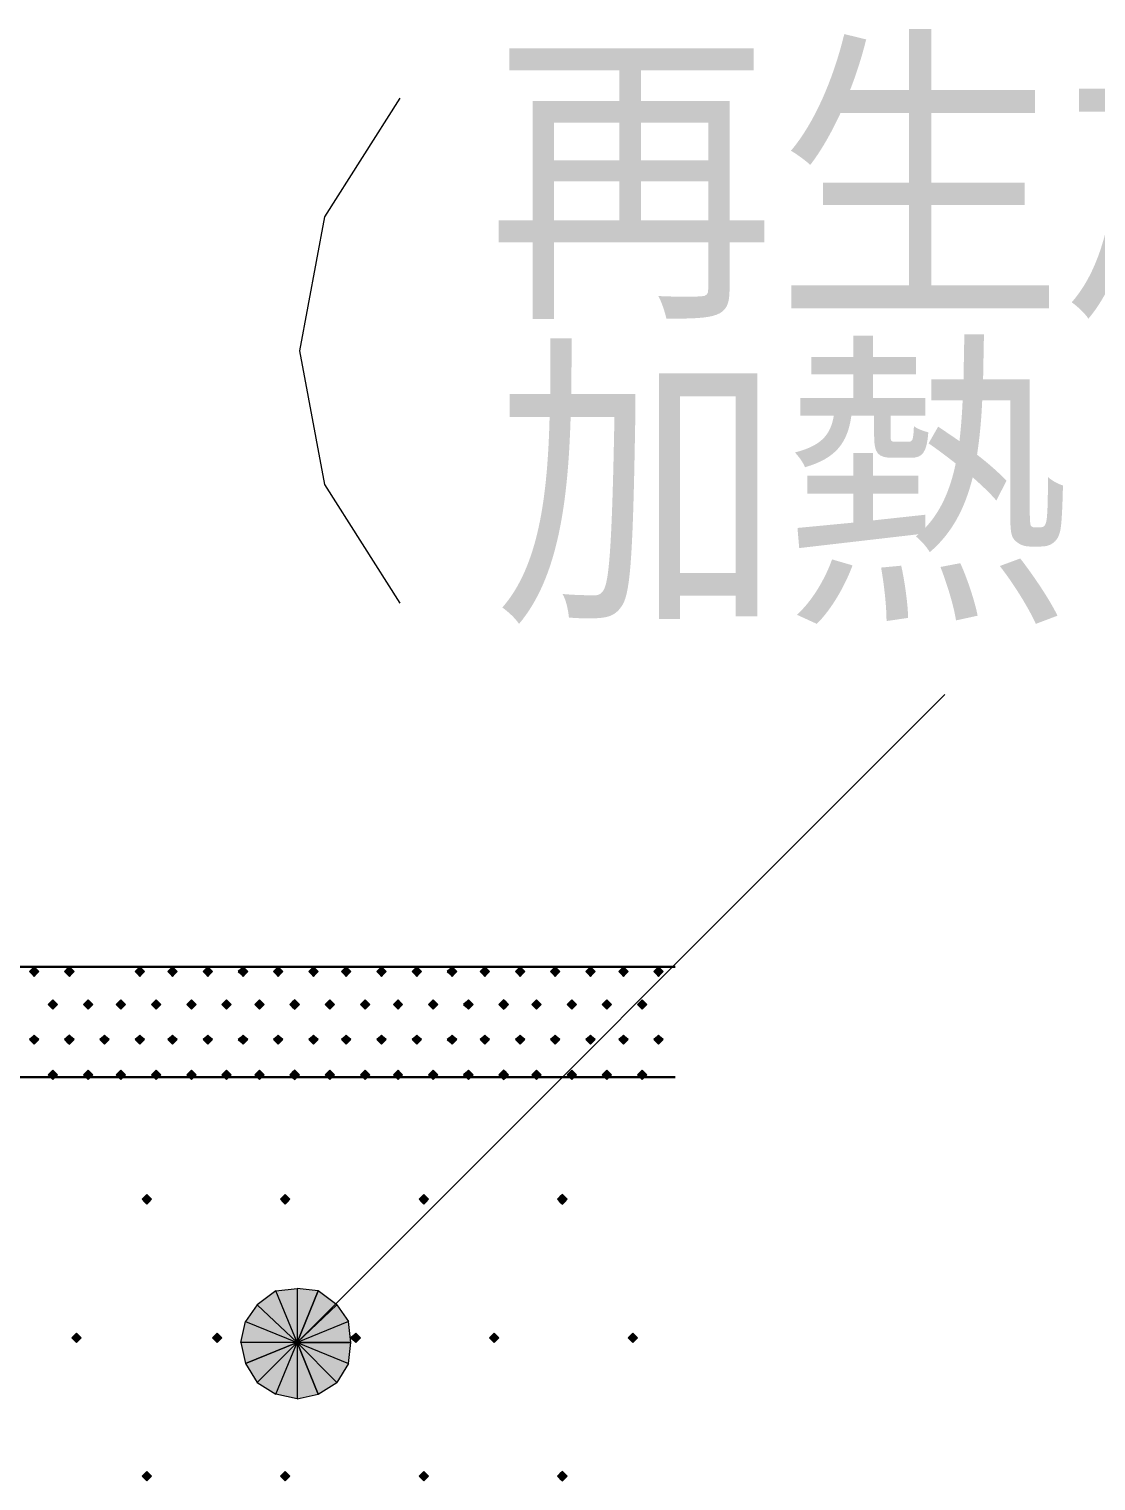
# Model space of a CAD drawing. Header units: millimetres. Extents: x 0 to 420, y 0 to 297.
# Drawn here: x 255.99 to 265.61, y 126.2 to 139.29 of the extents above; entities that cross this region are included whole.
import ezdxf
from ezdxf.enums import TextEntityAlignment as Align

# ---------------------------------------------------------------- set-up
doc = ezdxf.new("R2010")
doc.units = ezdxf.units.MM
doc.styles.add('kst32b', font='NotoSansJP-Variable.ttf')

msp = doc.modelspace()

# ---------------------------------------------------------------- hatches: boundary and pattern name
for points in [[(256.032, 130.831), (256.011, 130.81), (255.99, 130.789), (256.011, 130.768), (256.032, 130.746), (256.053, 130.768), (256.074, 130.789), (256.053, 130.81), (256.032, 130.831)], [(256.35, 130.831), (256.328, 130.81), (256.307, 130.789), (256.328, 130.768), (256.35, 130.746), (256.371, 130.768), (256.392, 130.789), (256.371, 130.81), (256.35, 130.831)], [(256.985, 130.831), (256.963, 130.81), (256.942, 130.789), (256.963, 130.768), (256.985, 130.746), (257.006, 130.768), (257.027, 130.789), (257.006, 130.81), (256.985, 130.831)], [(257.281, 130.831), (257.26, 130.81), (257.239, 130.789), (257.26, 130.768), (257.281, 130.746), (257.302, 130.768), (257.323, 130.789), (257.302, 130.81), (257.281, 130.831)], [(257.598, 130.831), (257.577, 130.81), (257.556, 130.789), (257.577, 130.768), (257.598, 130.746), (257.62, 130.768), (257.641, 130.789), (257.62, 130.81), (257.598, 130.831)], [(257.916, 130.831), (257.895, 130.81), (257.873, 130.789), (257.895, 130.768), (257.916, 130.746), (257.937, 130.768), (257.958, 130.789), (257.937, 130.81), (257.916, 130.831)], [(258.233, 130.831), (258.212, 130.81), (258.191, 130.789), (258.212, 130.768), (258.233, 130.746), (258.254, 130.768), (258.276, 130.789), (258.254, 130.81), (258.233, 130.831)], [(258.551, 130.831), (258.53, 130.81), (258.509, 130.789), (258.53, 130.768), (258.551, 130.746), (258.572, 130.768), (258.593, 130.789), (258.572, 130.81), (258.551, 130.831)], [(258.847, 130.831), (258.826, 130.81), (258.805, 130.789), (258.826, 130.768), (258.847, 130.746), (258.868, 130.768), (258.889, 130.789), (258.868, 130.81), (258.847, 130.831)], [(259.165, 130.831), (259.144, 130.81), (259.122, 130.789), (259.144, 130.768), (259.165, 130.746), (259.186, 130.768), (259.207, 130.789), (259.186, 130.81), (259.165, 130.831)], [(259.482, 130.831), (259.461, 130.81), (259.44, 130.789), (259.461, 130.768), (259.482, 130.746), (259.503, 130.768), (259.525, 130.789), (259.503, 130.81), (259.482, 130.831)], [(259.8, 130.831), (259.779, 130.81), (259.757, 130.789), (259.779, 130.768), (259.8, 130.746), (259.821, 130.768), (259.842, 130.789), (259.821, 130.81), (259.8, 130.831)], [(260.096, 130.831), (260.075, 130.81), (260.054, 130.789), (260.075, 130.768), (260.096, 130.746), (260.117, 130.768), (260.138, 130.789), (260.117, 130.81), (260.096, 130.831)], [(260.414, 130.831), (260.392, 130.81), (260.371, 130.789), (260.392, 130.768), (260.414, 130.746), (260.435, 130.768), (260.456, 130.789), (260.435, 130.81), (260.414, 130.831)], [(260.731, 130.831), (260.71, 130.81), (260.689, 130.789), (260.71, 130.768), (260.731, 130.746), (260.752, 130.768), (260.773, 130.789), (260.752, 130.81), (260.731, 130.831)], [(261.048, 130.831), (261.027, 130.81), (261.006, 130.789), (261.027, 130.768), (261.048, 130.746), (261.07, 130.768), (261.091, 130.789), (261.07, 130.81), (261.048, 130.831)], [(261.345, 130.831), (261.324, 130.81), (261.303, 130.789), (261.324, 130.768), (261.345, 130.746), (261.366, 130.768), (261.387, 130.789), (261.366, 130.81), (261.345, 130.831)], [(261.662, 130.831), (261.641, 130.81), (261.62, 130.789), (261.641, 130.768), (261.662, 130.746), (261.684, 130.768), (261.705, 130.789), (261.684, 130.81), (261.662, 130.831)], [(256.201, 130.535), (256.18, 130.514), (256.159, 130.492), (256.18, 130.471), (256.201, 130.45), (256.223, 130.471), (256.244, 130.492), (256.223, 130.514), (256.201, 130.535)], [(256.519, 130.535), (256.498, 130.514), (256.477, 130.492), (256.498, 130.471), (256.519, 130.45), (256.54, 130.471), (256.561, 130.492), (256.54, 130.514), (256.519, 130.535)], [(256.815, 130.535), (256.794, 130.514), (256.773, 130.492), (256.794, 130.471), (256.815, 130.45), (256.836, 130.471), (256.857, 130.492), (256.836, 130.514), (256.815, 130.535)], [(257.133, 130.535), (257.112, 130.514), (257.09, 130.492), (257.112, 130.471), (257.133, 130.45), (257.154, 130.471), (257.175, 130.492), (257.154, 130.514), (257.133, 130.535)], [(257.45, 130.535), (257.429, 130.514), (257.408, 130.492), (257.429, 130.471), (257.45, 130.45), (257.471, 130.471), (257.493, 130.492), (257.471, 130.514), (257.45, 130.535)], [(257.768, 130.535), (257.746, 130.514), (257.725, 130.492), (257.746, 130.471), (257.768, 130.45), (257.789, 130.471), (257.81, 130.492), (257.789, 130.514), (257.768, 130.535)], [(258.064, 130.535), (258.043, 130.514), (258.022, 130.492), (258.043, 130.471), (258.064, 130.45), (258.085, 130.471), (258.106, 130.492), (258.085, 130.514), (258.064, 130.535)], [(258.382, 130.535), (258.36, 130.514), (258.339, 130.492), (258.36, 130.471), (258.382, 130.45), (258.403, 130.471), (258.424, 130.492), (258.403, 130.514), (258.382, 130.535)], [(258.699, 130.535), (258.678, 130.514), (258.657, 130.492), (258.678, 130.471), (258.699, 130.45), (258.72, 130.471), (258.741, 130.492), (258.72, 130.514), (258.699, 130.535)], [(259.016, 130.535), (258.995, 130.514), (258.974, 130.492), (258.995, 130.471), (259.016, 130.45), (259.038, 130.471), (259.059, 130.492), (259.038, 130.514), (259.016, 130.535)], [(259.313, 130.535), (259.292, 130.514), (259.271, 130.492), (259.292, 130.471), (259.313, 130.45), (259.334, 130.471), (259.355, 130.492), (259.334, 130.514), (259.313, 130.535)], [(259.63, 130.535), (259.609, 130.514), (259.588, 130.492), (259.609, 130.471), (259.63, 130.45), (259.652, 130.471), (259.673, 130.492), (259.652, 130.514), (259.63, 130.535)], [(259.948, 130.535), (259.927, 130.514), (259.905, 130.492), (259.927, 130.471), (259.948, 130.45), (259.969, 130.471), (259.99, 130.492), (259.969, 130.514), (259.948, 130.535)], [(260.265, 130.535), (260.244, 130.514), (260.223, 130.492), (260.244, 130.471), (260.265, 130.45), (260.287, 130.471), (260.308, 130.492), (260.287, 130.514), (260.265, 130.535)], [(260.562, 130.535), (260.541, 130.514), (260.519, 130.492), (260.541, 130.471), (260.562, 130.45), (260.583, 130.471), (260.604, 130.492), (260.583, 130.514), (260.562, 130.535)], [(260.879, 130.535), (260.858, 130.514), (260.837, 130.492), (260.858, 130.471), (260.879, 130.45), (260.9, 130.471), (260.921, 130.492), (260.9, 130.514), (260.879, 130.535)], [(261.197, 130.535), (261.175, 130.514), (261.154, 130.492), (261.175, 130.471), (261.197, 130.45), (261.218, 130.471), (261.239, 130.492), (261.218, 130.514), (261.197, 130.535)], [(261.514, 130.535), (261.493, 130.514), (261.472, 130.492), (261.493, 130.471), (261.514, 130.45), (261.535, 130.471), (261.557, 130.492), (261.535, 130.514), (261.514, 130.535)], [(256.032, 130.217), (256.011, 130.196), (255.99, 130.175), (256.011, 130.154), (256.032, 130.133), (256.053, 130.154), (256.074, 130.175), (256.053, 130.196), (256.032, 130.217)], [(256.35, 130.217), (256.328, 130.196), (256.307, 130.175), (256.328, 130.154), (256.35, 130.133), (256.371, 130.154), (256.392, 130.175), (256.371, 130.196), (256.35, 130.217)], [(256.667, 130.217), (256.646, 130.196), (256.625, 130.175), (256.646, 130.154), (256.667, 130.133), (256.688, 130.154), (256.709, 130.175), (256.688, 130.196), (256.667, 130.217)], [(256.985, 130.217), (256.963, 130.196), (256.942, 130.175), (256.963, 130.154), (256.985, 130.133), (257.006, 130.154), (257.027, 130.175), (257.006, 130.196), (256.985, 130.217)], [(257.281, 130.217), (257.26, 130.196), (257.239, 130.175), (257.26, 130.154), (257.281, 130.133), (257.302, 130.154), (257.323, 130.175), (257.302, 130.196), (257.281, 130.217)], [(257.598, 130.217), (257.577, 130.196), (257.556, 130.175), (257.577, 130.154), (257.598, 130.133), (257.62, 130.154), (257.641, 130.175), (257.62, 130.196), (257.598, 130.217)], [(257.916, 130.217), (257.895, 130.196), (257.873, 130.175), (257.895, 130.154), (257.916, 130.133), (257.937, 130.154), (257.958, 130.175), (257.937, 130.196), (257.916, 130.217)], [(258.233, 130.217), (258.212, 130.196), (258.191, 130.175), (258.212, 130.154), (258.233, 130.133), (258.254, 130.154), (258.276, 130.175), (258.254, 130.196), (258.233, 130.217)], [(258.551, 130.217), (258.53, 130.196), (258.509, 130.175), (258.53, 130.154), (258.551, 130.133), (258.572, 130.154), (258.593, 130.175), (258.572, 130.196), (258.551, 130.217)], [(258.847, 130.217), (258.826, 130.196), (258.805, 130.175), (258.826, 130.154), (258.847, 130.133), (258.868, 130.154), (258.889, 130.175), (258.868, 130.196), (258.847, 130.217)], [(259.165, 130.217), (259.144, 130.196), (259.122, 130.175), (259.144, 130.154), (259.165, 130.133), (259.186, 130.154), (259.207, 130.175), (259.186, 130.196), (259.165, 130.217)], [(259.482, 130.217), (259.461, 130.196), (259.44, 130.175), (259.461, 130.154), (259.482, 130.133), (259.503, 130.154), (259.525, 130.175), (259.503, 130.196), (259.482, 130.217)], [(259.8, 130.217), (259.779, 130.196), (259.757, 130.175), (259.779, 130.154), (259.8, 130.133), (259.821, 130.154), (259.842, 130.175), (259.821, 130.196), (259.8, 130.217)], [(260.096, 130.217), (260.075, 130.196), (260.054, 130.175), (260.075, 130.154), (260.096, 130.133), (260.117, 130.154), (260.138, 130.175), (260.117, 130.196), (260.096, 130.217)], [(260.414, 130.217), (260.392, 130.196), (260.371, 130.175), (260.392, 130.154), (260.414, 130.133), (260.435, 130.154), (260.456, 130.175), (260.435, 130.196), (260.414, 130.217)], [(260.731, 130.217), (260.71, 130.196), (260.689, 130.175), (260.71, 130.154), (260.731, 130.133), (260.752, 130.154), (260.773, 130.175), (260.752, 130.196), (260.731, 130.217)], [(261.048, 130.217), (261.027, 130.196), (261.006, 130.175), (261.027, 130.154), (261.048, 130.133), (261.07, 130.154), (261.091, 130.175), (261.07, 130.196), (261.048, 130.217)], [(261.345, 130.217), (261.324, 130.196), (261.303, 130.175), (261.324, 130.154), (261.345, 130.133), (261.366, 130.154), (261.387, 130.175), (261.366, 130.196), (261.345, 130.217)], [(261.662, 130.217), (261.641, 130.196), (261.62, 130.175), (261.641, 130.154), (261.662, 130.133), (261.684, 130.154), (261.705, 130.175), (261.684, 130.196), (261.662, 130.217)], [(256.201, 129.9), (256.18, 129.879), (256.159, 129.858), (256.18, 129.836), (256.201, 129.815), (256.223, 129.836), (256.244, 129.858), (256.223, 129.879), (256.201, 129.9)], [(256.519, 129.9), (256.498, 129.879), (256.477, 129.858), (256.498, 129.836), (256.519, 129.815), (256.54, 129.836), (256.561, 129.858), (256.54, 129.879), (256.519, 129.9)], [(256.815, 129.9), (256.794, 129.879), (256.773, 129.858), (256.794, 129.836), (256.815, 129.815), (256.836, 129.836), (256.857, 129.858), (256.836, 129.879), (256.815, 129.9)], [(257.133, 129.9), (257.112, 129.879), (257.09, 129.858), (257.112, 129.836), (257.133, 129.815), (257.154, 129.836), (257.175, 129.858), (257.154, 129.879), (257.133, 129.9)], [(257.45, 129.9), (257.429, 129.879), (257.408, 129.858), (257.429, 129.836), (257.45, 129.815), (257.471, 129.836), (257.493, 129.858), (257.471, 129.879), (257.45, 129.9)], [(257.768, 129.9), (257.746, 129.879), (257.725, 129.858), (257.746, 129.836), (257.768, 129.815), (257.789, 129.836), (257.81, 129.858), (257.789, 129.879), (257.768, 129.9)], [(258.064, 129.9), (258.043, 129.879), (258.022, 129.858), (258.043, 129.836), (258.064, 129.815), (258.085, 129.836), (258.106, 129.858), (258.085, 129.879), (258.064, 129.9)], [(258.382, 129.9), (258.36, 129.879), (258.339, 129.858), (258.36, 129.836), (258.382, 129.815), (258.403, 129.836), (258.424, 129.858), (258.403, 129.879), (258.382, 129.9)], [(258.699, 129.9), (258.678, 129.879), (258.657, 129.858), (258.678, 129.836), (258.699, 129.815), (258.72, 129.836), (258.741, 129.858), (258.72, 129.879), (258.699, 129.9)], [(259.016, 129.9), (258.995, 129.879), (258.974, 129.858), (258.995, 129.836), (259.016, 129.815), (259.038, 129.836), (259.059, 129.858), (259.038, 129.879), (259.016, 129.9)], [(259.313, 129.9), (259.292, 129.879), (259.271, 129.858), (259.292, 129.836), (259.313, 129.815), (259.334, 129.836), (259.355, 129.858), (259.334, 129.879), (259.313, 129.9)], [(259.63, 129.9), (259.609, 129.879), (259.588, 129.858), (259.609, 129.836), (259.63, 129.815), (259.652, 129.836), (259.673, 129.858), (259.652, 129.879), (259.63, 129.9)], [(259.948, 129.9), (259.927, 129.879), (259.905, 129.858), (259.927, 129.836), (259.948, 129.815), (259.969, 129.836), (259.99, 129.858), (259.969, 129.879), (259.948, 129.9)], [(260.265, 129.9), (260.244, 129.879), (260.223, 129.858), (260.244, 129.836), (260.265, 129.815), (260.287, 129.836), (260.308, 129.858), (260.287, 129.879), (260.265, 129.9)], [(260.562, 129.9), (260.541, 129.879), (260.519, 129.858), (260.541, 129.836), (260.562, 129.815), (260.583, 129.836), (260.604, 129.858), (260.583, 129.879), (260.562, 129.9)], [(260.879, 129.9), (260.858, 129.879), (260.837, 129.858), (260.858, 129.836), (260.879, 129.815), (260.9, 129.836), (260.921, 129.858), (260.9, 129.879), (260.879, 129.9)], [(261.197, 129.9), (261.175, 129.879), (261.154, 129.858), (261.175, 129.836), (261.197, 129.815), (261.218, 129.836), (261.239, 129.858), (261.218, 129.879), (261.197, 129.9)], [(261.514, 129.9), (261.493, 129.879), (261.472, 129.858), (261.493, 129.836), (261.514, 129.815), (261.535, 129.836), (261.557, 129.858), (261.535, 129.879), (261.514, 129.9)], [(257.048, 128.778), (257.027, 128.757), (257.006, 128.736), (257.027, 128.714), (257.048, 128.693), (257.069, 128.714), (257.09, 128.736), (257.069, 128.757), (257.048, 128.778)], [(258.297, 128.778), (258.276, 128.757), (258.254, 128.736), (258.276, 128.714), (258.297, 128.693), (258.318, 128.714), (258.339, 128.736), (258.318, 128.757), (258.297, 128.778)], [(259.546, 128.778), (259.525, 128.757), (259.503, 128.736), (259.525, 128.714), (259.546, 128.693), (259.567, 128.714), (259.588, 128.736), (259.567, 128.757), (259.546, 128.778)], [(260.795, 128.778), (260.773, 128.757), (260.752, 128.736), (260.773, 128.714), (260.795, 128.693), (260.816, 128.714), (260.837, 128.736), (260.816, 128.757), (260.795, 128.778)], [(256.413, 127.529), (256.392, 127.508), (256.371, 127.487), (256.392, 127.466), (256.413, 127.444), (256.434, 127.466), (256.455, 127.487), (256.434, 127.508), (256.413, 127.529)], [(257.683, 127.529), (257.662, 127.508), (257.641, 127.487), (257.662, 127.466), (257.683, 127.444), (257.704, 127.466), (257.725, 127.487), (257.704, 127.508), (257.683, 127.529)], [(258.932, 127.529), (258.911, 127.508), (258.889, 127.487), (258.911, 127.466), (258.932, 127.444), (258.953, 127.466), (258.974, 127.487), (258.953, 127.508), (258.932, 127.529)], [(260.181, 127.529), (260.16, 127.508), (260.138, 127.487), (260.16, 127.466), (260.181, 127.444), (260.202, 127.466), (260.223, 127.487), (260.202, 127.508), (260.181, 127.529)], [(261.429, 127.529), (261.408, 127.508), (261.387, 127.487), (261.408, 127.466), (261.429, 127.444), (261.451, 127.466), (261.472, 127.487), (261.451, 127.508), (261.429, 127.529)], [(257.937, 127.254), (258.043, 127.085), (258.403, 127.444), (257.937, 127.254)], [(257.048, 126.28), (257.027, 126.259), (257.006, 126.238), (257.027, 126.217), (257.048, 126.196), (257.069, 126.217), (257.09, 126.238), (257.069, 126.259), (257.048, 126.28)], [(258.297, 126.28), (258.276, 126.259), (258.254, 126.238), (258.276, 126.217), (258.297, 126.196), (258.318, 126.217), (258.339, 126.238), (258.318, 126.259), (258.297, 126.28)], [(259.546, 126.28), (259.525, 126.259), (259.503, 126.238), (259.525, 126.217), (259.546, 126.196), (259.567, 126.217), (259.588, 126.238), (259.567, 126.259), (259.546, 126.28)], [(260.795, 126.28), (260.773, 126.259), (260.752, 126.238), (260.773, 126.217), (260.795, 126.196), (260.816, 126.217), (260.837, 126.238), (260.816, 126.259), (260.795, 126.28)]]:
    msp.add_hatch(color=7).paths.add_polyline_path(points)
h = msp.add_hatch(color=7)
h.paths.add_polyline_path([(258.593, 127.91), (258.403, 127.931), (258.403, 127.444), (258.593, 127.91)])
h.paths.add_polyline_path([(258.403, 127.931), (258.403, 127.444), (258.212, 127.91), (258.403, 127.931)])
h.paths.add_polyline_path([(258.403, 127.444), (258.212, 127.91), (258.043, 127.783), (258.403, 127.444)])
h = msp.add_hatch(color=7)
h.paths.add_polyline_path([(258.043, 127.783), (257.937, 127.635), (258.403, 127.444), (258.043, 127.783)])
h.paths.add_polyline_path([(257.937, 127.635), (258.403, 127.444), (257.895, 127.444), (257.937, 127.635)])
h.paths.add_polyline_path([(258.403, 127.444), (257.895, 127.444), (257.937, 127.254), (258.403, 127.444)])
h = msp.add_hatch(color=7)
h.paths.add_polyline_path([(258.889, 127.444), (258.868, 127.635), (258.403, 127.444), (258.889, 127.444)])
h.paths.add_polyline_path([(258.868, 127.635), (258.403, 127.444), (258.762, 127.783), (258.868, 127.635)])
h.paths.add_polyline_path([(258.403, 127.444), (258.762, 127.783), (258.593, 127.91), (258.403, 127.444)])
h = msp.add_hatch(color=7)
h.paths.add_polyline_path([(258.043, 127.085), (258.212, 126.979), (258.403, 127.444), (258.043, 127.085)])
h.paths.add_polyline_path([(258.212, 126.979), (258.403, 127.444), (258.403, 126.936), (258.212, 126.979)])
h.paths.add_polyline_path([(258.403, 127.444), (258.403, 126.936), (258.593, 126.979), (258.403, 127.444)])
h = msp.add_hatch(color=7)
h.paths.add_polyline_path([(258.593, 126.979), (258.762, 127.085), (258.403, 127.444), (258.593, 126.979)])
h.paths.add_polyline_path([(258.762, 127.085), (258.403, 127.444), (258.868, 127.254), (258.762, 127.085)])
h.paths.add_polyline_path([(258.403, 127.444), (258.868, 127.254), (258.889, 127.444), (258.403, 127.444)])

# ---------------------------------------------------------------- linework, layer by layer
at = {"lineweight": 13}
for points in [[(259.331, 138.664), (258.651, 137.594), (258.424, 136.387), (258.651, 135.181), (259.331, 134.11)], [(258.403, 127.444), (264.245, 133.286)]]:
    msp.add_lwpolyline(points, dxfattribs=at)
at = {"lineweight": 30}
for points in [[(226.822, 130.831), (261.811, 130.831)], [(226.822, 129.836), (261.811, 129.836)]]:
    msp.add_lwpolyline(points, dxfattribs=at)
at = {"lineweight": 0}
for points in [[(256.032, 130.831), (256.011, 130.81), (255.99, 130.789), (256.011, 130.768), (256.032, 130.746), (256.053, 130.768), (256.074, 130.789), (256.053, 130.81)], [(256.35, 130.831), (256.328, 130.81), (256.307, 130.789), (256.328, 130.768), (256.35, 130.746), (256.371, 130.768), (256.392, 130.789), (256.371, 130.81)], [(256.985, 130.831), (256.963, 130.81), (256.942, 130.789), (256.963, 130.768), (256.985, 130.746), (257.006, 130.768), (257.027, 130.789), (257.006, 130.81)], [(257.281, 130.831), (257.26, 130.81), (257.239, 130.789), (257.26, 130.768), (257.281, 130.746), (257.302, 130.768), (257.323, 130.789), (257.302, 130.81)], [(257.598, 130.831), (257.577, 130.81), (257.556, 130.789), (257.577, 130.768), (257.598, 130.746), (257.62, 130.768), (257.641, 130.789), (257.62, 130.81)], [(257.916, 130.831), (257.895, 130.81), (257.873, 130.789), (257.895, 130.768), (257.916, 130.746), (257.937, 130.768), (257.958, 130.789), (257.937, 130.81)], [(258.233, 130.831), (258.212, 130.81), (258.191, 130.789), (258.212, 130.768), (258.233, 130.746), (258.254, 130.768), (258.276, 130.789), (258.254, 130.81)], [(258.551, 130.831), (258.53, 130.81), (258.509, 130.789), (258.53, 130.768), (258.551, 130.746), (258.572, 130.768), (258.593, 130.789), (258.572, 130.81)], [(258.847, 130.831), (258.826, 130.81), (258.805, 130.789), (258.826, 130.768), (258.847, 130.746), (258.868, 130.768), (258.889, 130.789), (258.868, 130.81)], [(259.165, 130.831), (259.144, 130.81), (259.122, 130.789), (259.144, 130.768), (259.165, 130.746), (259.186, 130.768), (259.207, 130.789), (259.186, 130.81)], [(259.482, 130.831), (259.461, 130.81), (259.44, 130.789), (259.461, 130.768), (259.482, 130.746), (259.503, 130.768), (259.525, 130.789), (259.503, 130.81)], [(259.8, 130.831), (259.779, 130.81), (259.757, 130.789), (259.779, 130.768), (259.8, 130.746), (259.821, 130.768), (259.842, 130.789), (259.821, 130.81)], [(260.096, 130.831), (260.075, 130.81), (260.054, 130.789), (260.075, 130.768), (260.096, 130.746), (260.117, 130.768), (260.138, 130.789), (260.117, 130.81)], [(260.414, 130.831), (260.392, 130.81), (260.371, 130.789), (260.392, 130.768), (260.414, 130.746), (260.435, 130.768), (260.456, 130.789), (260.435, 130.81)], [(260.731, 130.831), (260.71, 130.81), (260.689, 130.789), (260.71, 130.768), (260.731, 130.746), (260.752, 130.768), (260.773, 130.789), (260.752, 130.81)], [(261.048, 130.831), (261.027, 130.81), (261.006, 130.789), (261.027, 130.768), (261.048, 130.746), (261.07, 130.768), (261.091, 130.789), (261.07, 130.81)], [(261.345, 130.831), (261.324, 130.81), (261.303, 130.789), (261.324, 130.768), (261.345, 130.746), (261.366, 130.768), (261.387, 130.789), (261.366, 130.81)], [(261.662, 130.831), (261.641, 130.81), (261.62, 130.789), (261.641, 130.768), (261.662, 130.746), (261.684, 130.768), (261.705, 130.789), (261.684, 130.81)], [(256.201, 130.535), (256.18, 130.514), (256.159, 130.492), (256.18, 130.471), (256.201, 130.45), (256.223, 130.471), (256.244, 130.492), (256.223, 130.514)], [(256.519, 130.535), (256.498, 130.514), (256.477, 130.492), (256.498, 130.471), (256.519, 130.45), (256.54, 130.471), (256.561, 130.492), (256.54, 130.514)], [(256.815, 130.535), (256.794, 130.514), (256.773, 130.492), (256.794, 130.471), (256.815, 130.45), (256.836, 130.471), (256.857, 130.492), (256.836, 130.514)], [(257.133, 130.535), (257.112, 130.514), (257.09, 130.492), (257.112, 130.471), (257.133, 130.45), (257.154, 130.471), (257.175, 130.492), (257.154, 130.514)], [(257.45, 130.535), (257.429, 130.514), (257.408, 130.492), (257.429, 130.471), (257.45, 130.45), (257.471, 130.471), (257.493, 130.492), (257.471, 130.514)], [(257.768, 130.535), (257.746, 130.514), (257.725, 130.492), (257.746, 130.471), (257.768, 130.45), (257.789, 130.471), (257.81, 130.492), (257.789, 130.514)], [(258.064, 130.535), (258.043, 130.514), (258.022, 130.492), (258.043, 130.471), (258.064, 130.45), (258.085, 130.471), (258.106, 130.492), (258.085, 130.514)], [(258.382, 130.535), (258.36, 130.514), (258.339, 130.492), (258.36, 130.471), (258.382, 130.45), (258.403, 130.471), (258.424, 130.492), (258.403, 130.514)], [(258.699, 130.535), (258.678, 130.514), (258.657, 130.492), (258.678, 130.471), (258.699, 130.45), (258.72, 130.471), (258.741, 130.492), (258.72, 130.514)], [(259.016, 130.535), (258.995, 130.514), (258.974, 130.492), (258.995, 130.471), (259.016, 130.45), (259.038, 130.471), (259.059, 130.492), (259.038, 130.514)], [(259.313, 130.535), (259.292, 130.514), (259.271, 130.492), (259.292, 130.471), (259.313, 130.45), (259.334, 130.471), (259.355, 130.492), (259.334, 130.514)], [(259.63, 130.535), (259.609, 130.514), (259.588, 130.492), (259.609, 130.471), (259.63, 130.45), (259.652, 130.471), (259.673, 130.492), (259.652, 130.514)], [(259.948, 130.535), (259.927, 130.514), (259.905, 130.492), (259.927, 130.471), (259.948, 130.45), (259.969, 130.471), (259.99, 130.492), (259.969, 130.514)], [(260.265, 130.535), (260.244, 130.514), (260.223, 130.492), (260.244, 130.471), (260.265, 130.45), (260.287, 130.471), (260.308, 130.492), (260.287, 130.514)], [(260.562, 130.535), (260.541, 130.514), (260.519, 130.492), (260.541, 130.471), (260.562, 130.45), (260.583, 130.471), (260.604, 130.492), (260.583, 130.514)], [(260.879, 130.535), (260.858, 130.514), (260.837, 130.492), (260.858, 130.471), (260.879, 130.45), (260.9, 130.471), (260.921, 130.492), (260.9, 130.514)], [(261.197, 130.535), (261.175, 130.514), (261.154, 130.492), (261.175, 130.471), (261.197, 130.45), (261.218, 130.471), (261.239, 130.492), (261.218, 130.514)], [(261.514, 130.535), (261.493, 130.514), (261.472, 130.492), (261.493, 130.471), (261.514, 130.45), (261.535, 130.471), (261.557, 130.492), (261.535, 130.514)], [(256.032, 130.217), (256.011, 130.196), (255.99, 130.175), (256.011, 130.154), (256.032, 130.133), (256.053, 130.154), (256.074, 130.175), (256.053, 130.196)], [(256.35, 130.217), (256.328, 130.196), (256.307, 130.175), (256.328, 130.154), (256.35, 130.133), (256.371, 130.154), (256.392, 130.175), (256.371, 130.196)], [(256.667, 130.217), (256.646, 130.196), (256.625, 130.175), (256.646, 130.154), (256.667, 130.133), (256.688, 130.154), (256.709, 130.175), (256.688, 130.196)], [(256.985, 130.217), (256.963, 130.196), (256.942, 130.175), (256.963, 130.154), (256.985, 130.133), (257.006, 130.154), (257.027, 130.175), (257.006, 130.196)], [(257.281, 130.217), (257.26, 130.196), (257.239, 130.175), (257.26, 130.154), (257.281, 130.133), (257.302, 130.154), (257.323, 130.175), (257.302, 130.196)], [(257.598, 130.217), (257.577, 130.196), (257.556, 130.175), (257.577, 130.154), (257.598, 130.133), (257.62, 130.154), (257.641, 130.175), (257.62, 130.196)], [(257.916, 130.217), (257.895, 130.196), (257.873, 130.175), (257.895, 130.154), (257.916, 130.133), (257.937, 130.154), (257.958, 130.175), (257.937, 130.196)], [(258.233, 130.217), (258.212, 130.196), (258.191, 130.175), (258.212, 130.154), (258.233, 130.133), (258.254, 130.154), (258.276, 130.175), (258.254, 130.196)], [(258.551, 130.217), (258.53, 130.196), (258.509, 130.175), (258.53, 130.154), (258.551, 130.133), (258.572, 130.154), (258.593, 130.175), (258.572, 130.196)], [(258.847, 130.217), (258.826, 130.196), (258.805, 130.175), (258.826, 130.154), (258.847, 130.133), (258.868, 130.154), (258.889, 130.175), (258.868, 130.196)], [(259.165, 130.217), (259.144, 130.196), (259.122, 130.175), (259.144, 130.154), (259.165, 130.133), (259.186, 130.154), (259.207, 130.175), (259.186, 130.196)], [(259.482, 130.217), (259.461, 130.196), (259.44, 130.175), (259.461, 130.154), (259.482, 130.133), (259.503, 130.154), (259.525, 130.175), (259.503, 130.196)], [(259.8, 130.217), (259.779, 130.196), (259.757, 130.175), (259.779, 130.154), (259.8, 130.133), (259.821, 130.154), (259.842, 130.175), (259.821, 130.196)], [(260.096, 130.217), (260.075, 130.196), (260.054, 130.175), (260.075, 130.154), (260.096, 130.133), (260.117, 130.154), (260.138, 130.175), (260.117, 130.196)], [(260.414, 130.217), (260.392, 130.196), (260.371, 130.175), (260.392, 130.154), (260.414, 130.133), (260.435, 130.154), (260.456, 130.175), (260.435, 130.196)], [(260.731, 130.217), (260.71, 130.196), (260.689, 130.175), (260.71, 130.154), (260.731, 130.133), (260.752, 130.154), (260.773, 130.175), (260.752, 130.196)], [(261.048, 130.217), (261.027, 130.196), (261.006, 130.175), (261.027, 130.154), (261.048, 130.133), (261.07, 130.154), (261.091, 130.175), (261.07, 130.196)], [(261.345, 130.217), (261.324, 130.196), (261.303, 130.175), (261.324, 130.154), (261.345, 130.133), (261.366, 130.154), (261.387, 130.175), (261.366, 130.196)], [(261.662, 130.217), (261.641, 130.196), (261.62, 130.175), (261.641, 130.154), (261.662, 130.133), (261.684, 130.154), (261.705, 130.175), (261.684, 130.196)], [(256.201, 129.9), (256.18, 129.879), (256.159, 129.858), (256.18, 129.836), (256.201, 129.815), (256.223, 129.836), (256.244, 129.858), (256.223, 129.879)], [(256.519, 129.9), (256.498, 129.879), (256.477, 129.858), (256.498, 129.836), (256.519, 129.815), (256.54, 129.836), (256.561, 129.858), (256.54, 129.879)], [(256.815, 129.9), (256.794, 129.879), (256.773, 129.858), (256.794, 129.836), (256.815, 129.815), (256.836, 129.836), (256.857, 129.858), (256.836, 129.879)], [(257.133, 129.9), (257.112, 129.879), (257.09, 129.858), (257.112, 129.836), (257.133, 129.815), (257.154, 129.836), (257.175, 129.858), (257.154, 129.879)], [(257.45, 129.9), (257.429, 129.879), (257.408, 129.858), (257.429, 129.836), (257.45, 129.815), (257.471, 129.836), (257.493, 129.858), (257.471, 129.879)], [(257.768, 129.9), (257.746, 129.879), (257.725, 129.858), (257.746, 129.836), (257.768, 129.815), (257.789, 129.836), (257.81, 129.858), (257.789, 129.879)], [(258.064, 129.9), (258.043, 129.879), (258.022, 129.858), (258.043, 129.836), (258.064, 129.815), (258.085, 129.836), (258.106, 129.858), (258.085, 129.879)], [(258.382, 129.9), (258.36, 129.879), (258.339, 129.858), (258.36, 129.836), (258.382, 129.815), (258.403, 129.836), (258.424, 129.858), (258.403, 129.879)], [(258.699, 129.9), (258.678, 129.879), (258.657, 129.858), (258.678, 129.836), (258.699, 129.815), (258.72, 129.836), (258.741, 129.858), (258.72, 129.879)], [(259.016, 129.9), (258.995, 129.879), (258.974, 129.858), (258.995, 129.836), (259.016, 129.815), (259.038, 129.836), (259.059, 129.858), (259.038, 129.879)], [(259.313, 129.9), (259.292, 129.879), (259.271, 129.858), (259.292, 129.836), (259.313, 129.815), (259.334, 129.836), (259.355, 129.858), (259.334, 129.879)], [(259.63, 129.9), (259.609, 129.879), (259.588, 129.858), (259.609, 129.836), (259.63, 129.815), (259.652, 129.836), (259.673, 129.858), (259.652, 129.879)], [(259.948, 129.9), (259.927, 129.879), (259.905, 129.858), (259.927, 129.836), (259.948, 129.815), (259.969, 129.836), (259.99, 129.858), (259.969, 129.879)], [(260.265, 129.9), (260.244, 129.879), (260.223, 129.858), (260.244, 129.836), (260.265, 129.815), (260.287, 129.836), (260.308, 129.858), (260.287, 129.879)], [(260.562, 129.9), (260.541, 129.879), (260.519, 129.858), (260.541, 129.836), (260.562, 129.815), (260.583, 129.836), (260.604, 129.858), (260.583, 129.879)], [(260.879, 129.9), (260.858, 129.879), (260.837, 129.858), (260.858, 129.836), (260.879, 129.815), (260.9, 129.836), (260.921, 129.858), (260.9, 129.879)], [(261.197, 129.9), (261.175, 129.879), (261.154, 129.858), (261.175, 129.836), (261.197, 129.815), (261.218, 129.836), (261.239, 129.858), (261.218, 129.879)], [(261.514, 129.9), (261.493, 129.879), (261.472, 129.858), (261.493, 129.836), (261.514, 129.815), (261.535, 129.836), (261.557, 129.858), (261.535, 129.879)], [(257.048, 128.778), (257.027, 128.757), (257.006, 128.736), (257.027, 128.714), (257.048, 128.693), (257.069, 128.714), (257.09, 128.736), (257.069, 128.757)], [(258.297, 128.778), (258.276, 128.757), (258.254, 128.736), (258.276, 128.714), (258.297, 128.693), (258.318, 128.714), (258.339, 128.736), (258.318, 128.757)], [(259.546, 128.778), (259.525, 128.757), (259.503, 128.736), (259.525, 128.714), (259.546, 128.693), (259.567, 128.714), (259.588, 128.736), (259.567, 128.757)], [(260.795, 128.778), (260.773, 128.757), (260.752, 128.736), (260.773, 128.714), (260.795, 128.693), (260.816, 128.714), (260.837, 128.736), (260.816, 128.757)], [(258.403, 127.931), (258.403, 127.444), (258.212, 127.91)], [(258.593, 127.91), (258.403, 127.931), (258.403, 127.444)], [(258.043, 127.783), (257.937, 127.635), (258.403, 127.444)], [(258.403, 127.444), (258.212, 127.91), (258.043, 127.783)], [(258.403, 127.444), (258.762, 127.783), (258.593, 127.91)], [(258.868, 127.635), (258.403, 127.444), (258.762, 127.783)], [(256.413, 127.529), (256.392, 127.508), (256.371, 127.487), (256.392, 127.466), (256.413, 127.444), (256.434, 127.466), (256.455, 127.487), (256.434, 127.508)], [(257.683, 127.529), (257.662, 127.508), (257.641, 127.487), (257.662, 127.466), (257.683, 127.444), (257.704, 127.466), (257.725, 127.487), (257.704, 127.508)], [(257.937, 127.635), (258.403, 127.444), (257.895, 127.444)], [(258.889, 127.444), (258.868, 127.635), (258.403, 127.444)], [(258.932, 127.529), (258.911, 127.508), (258.889, 127.487), (258.911, 127.466), (258.932, 127.444), (258.953, 127.466), (258.974, 127.487), (258.953, 127.508)], [(260.181, 127.529), (260.16, 127.508), (260.138, 127.487), (260.16, 127.466), (260.181, 127.444), (260.202, 127.466), (260.223, 127.487), (260.202, 127.508)], [(261.429, 127.529), (261.408, 127.508), (261.387, 127.487), (261.408, 127.466), (261.429, 127.444), (261.451, 127.466), (261.472, 127.487), (261.451, 127.508)], [(258.403, 127.444), (257.895, 127.444), (257.937, 127.254)], [(257.937, 127.254), (258.043, 127.085), (258.403, 127.444)], [(258.043, 127.085), (258.212, 126.979), (258.403, 127.444)], [(258.212, 126.979), (258.403, 127.444), (258.403, 126.936)], [(258.403, 127.444), (258.403, 126.936), (258.593, 126.979)], [(258.593, 126.979), (258.762, 127.085), (258.403, 127.444)], [(258.762, 127.085), (258.403, 127.444), (258.868, 127.254)], [(258.403, 127.444), (258.868, 127.254), (258.889, 127.444)], [(257.048, 126.28), (257.027, 126.259), (257.006, 126.238), (257.027, 126.217), (257.048, 126.196), (257.069, 126.217), (257.09, 126.238), (257.069, 126.259)], [(258.297, 126.28), (258.276, 126.259), (258.254, 126.238), (258.276, 126.217), (258.297, 126.196), (258.318, 126.217), (258.339, 126.238), (258.318, 126.259)], [(259.546, 126.28), (259.525, 126.259), (259.503, 126.238), (259.525, 126.217), (259.546, 126.196), (259.567, 126.217), (259.588, 126.238), (259.567, 126.259)], [(260.795, 126.28), (260.773, 126.259), (260.752, 126.238), (260.773, 126.217), (260.795, 126.196), (260.816, 126.217), (260.837, 126.238), (260.816, 126.259)]]:
    msp.add_lwpolyline(points, close=True, dxfattribs=at)

# ---------------------------------------------------------------- texts
at = {"style": 'kst32b'}
for s, p, p2 in [('再生加熱アスファルト混合物又は', (260.117, 136.906), (299.101, 136.906)), ('加熱アスファルト混合物', (260.181, 134.154), (288.769, 134.154))]:
    msp.add_text(s, height=2.07913, dxfattribs=at).set_placement(p, p2, align=Align.FIT)

doc.saveas('drawing.dxf')
